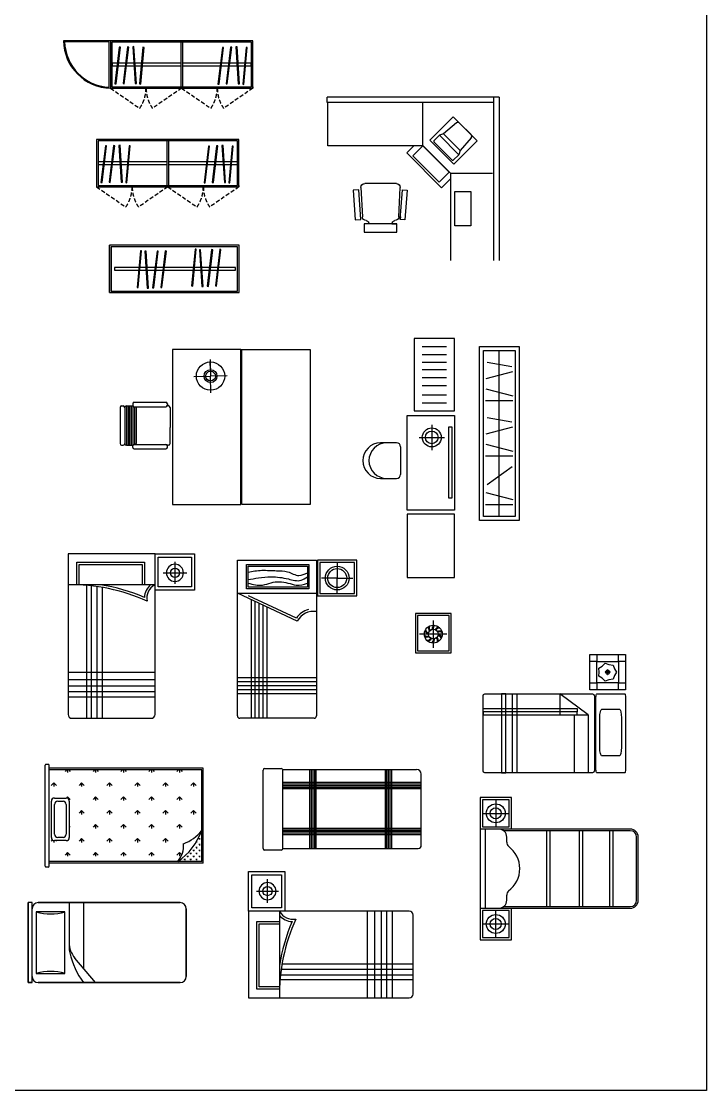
# Model space of a CAD drawing. Extents: x -42728 to 99010, y -18674 to 47645.
# Drawn here: x 22658 to 31322, y 21426 to 34957 of the extents above; entities that cross this region are included whole.
import ezdxf

# ---------------------------------------------------------------- set-up
doc = ezdxf.new("R2010")
doc.units = 0
doc.header["$LTSCALE"] = 100
doc.header["$MEASUREMENT"] = 0
doc.linetypes.add('CENTER', pattern=[50.8, 31.75, -6.35, 6.35, -6.35])
doc.linetypes.add('DASHED', pattern=[0.75, 0.5, -0.25])
doc.layers.get('0').update_dxf_attribs({"linetype": 'CONTINUOUS'})
for name, color, linetype in [('1', 1, 'CONTINUOUS'), ('2', 3, 'CONTINUOUS'), ('3', 4, 'CONTINUOUS'), ('7', 7, 'CONTINUOUS'), ('CL', 7, 'CONTINUOUS'), ('LAYER1', 9, 'CONTINUOUS'), ('WINDOW', 2, 'CONTINUOUS'), ('家具', 223, 'CONTINUOUS'), ('浅', 4, 'CONTINUOUS')]:
    doc.layers.add(name, color=color, linetype=linetype)

# ---------------------------------------------------------------- blocks, each defined once
blk = doc.blocks.new('A$C7FE063C9')
for p, q in [((100, 750), (100, 1060)), ((200, 750), (200, 1060)), ((300, 750), (300, 1060)), ((392, 750), (392, 1060)), ((492, 750), (492, 1060)), ((592, 750), (592, 1060)), ((713, 750), (713, 1060)), ((813, 750), (813, 1060)), ((1319, 427), (1319, 225)), ((1369, 477), (1719, 477)), ((1769, 225), (1769, 427))]:
    blk.add_line(p, q)
for points in [[(913, 1160), (0, 1160), (0, 650), (913, 650)], [(971, 1160), (2171, 1160), (2171, 560), (971, 560)], [(1118, 1128), (2018, 1128), (2018, 1088), (1118, 1088)], [(3023, 1160), (2223, 1160), (2223, 560), (3023, 560)]]:
    blk.add_lwpolyline(points, close=True)
for radius in [120, 80]:
    blk.add_circle((1250, 872), radius)
for centre, radius, start, end in [((1369, 427), 50, 90, 180), ((1719, 427), 50, 0, 90), ((1544, 303), 225, 180, 0), ((1544, 225), 225, 180, 0)]:
    blk.add_arc(centre, radius, start, end)
at = {"layer": 'CL', "linetype": 'CENTER'}
for p, q in [((1250, 712), (1250, 1032)), ((1090, 872), (1410, 872))]:
    blk.add_line(p, q, dxfattribs=at)
blk = doc.blocks.new('OFCHT4')
at = {"layer": '1'}
for p, q in [((-249, 455), (-276, 78)), ((-250, 50), (-230, 419)), ((206, 510), (-207, 510)), ((230, 419), (250, 50)), ((249, 455), (276, 78))]:
    blk.add_line(p, q, dxfattribs=at)
at = {"layer": '3'}
for p, q in [((-207, 614), (206, 614)), ((-207, 510), (-207, 614)), ((206, 614), (206, 510)), ((-347, 83), (-319, 460)), ((-319, 460), (-249, 455)), ((-144, 510), (-207, 510)), ((144, 510), (206, 510)), ((230, 419), (251, 421)), ((307, 460), (249, 455)), ((251, 421), (249, 455)), ((335, 83), (307, 460)), ((-276, 78), (-347, 83)), ((200, 0), (-200, 0)), ((276, 78), (335, 83))]:
    blk.add_line(p, q, dxfattribs=at)
for centre, radius, start, end in [((-180, 419), 50, 90, 180), ((-189, 513), 44.5, 281.1096, 355.4176), ((188, 513), 44.5, 184.5824, 258.8904), ((180, 419), 50, 0, 90), ((-200, 50), 50, 180, 270), ((200, 50), 50, 270, 0)]:
    blk.add_arc(centre, radius, start, end, dxfattribs=at)
blk = doc.blocks.new('OFFC05')
at = {"layer": '1'}
for p, q in [((65, 391), (65, 936)), ((491, 678), (329, 540)), ((532, 677), (677, 532)), ((276, 523), (205, 452)), ((205, 452), (205, 438)), ((205, 438), (438, 205)), ((329, 540), (276, 523)), ((523, 275), (276, 523)), ((540, 329), (329, 540)), ((678, 491), (540, 329)), ((67, 387), (-60, 260)), ((400, 55), (67, 387)), ((452, 205), (523, 275)), ((540, 329), (523, 275)), ((-60, 260), (272, -73)), ((438, 205), (452, 205)), ((272, -73), (400, 55)), ((415, 41), (947, 41))]:
    blk.add_line(p, q, dxfattribs=at)
blk.add_lwpolyline([(675, -190), (675, -622), (473, -622), (473, -190)], close=True, dxfattribs=at)
for centre, start, end in [((511, 655), 45, 130.4704), ((656, 511), 319.5233, 45)]:
    blk.add_arc(centre, 30, start, end, dxfattribs=at)
at = {"layer": '3'}
for p, q in [((1034, 1006), (-1143, 1006)), ((960, 1006), (960, -1064)), ((1034, 1006), (1034, -1064)), ((960, 936), (-1143, 936)), ((-1135, 387), (-1135, 936)), ((452, 756), (155, 459)), ((756, 452), (452, 756)), ((155, 459), (459, 155)), ((459, 155), (756, 452)), ((67, 387), (-1135, 387)), ((-43, 391), (-137, 298)), ((-137, 298), (304, -142)), ((65, 391), (415, 41)), ((415, 41), (415, -1064)), ((304, -142), (415, -31))]:
    blk.add_line(p, q, dxfattribs=at)
blk.add_lwpolyline([(-1143, 936), (-1143, 1006)], dxfattribs=at)
at = {"layer": '3', "xscale": -1, "rotation": 179.9999999999999}
blk.add_blockref('OFCHT4', (-468, -89), dxfattribs=at)
blk = doc.blocks.new('A$C40F02012')
at = {"color": 4}
blk.add_line((600, 0), (0, 0), dxfattribs=at)
blk.add_lwpolyline([(600, 1638), (0, 1638), (0, 0), (600, 0)], close=True)
for points in [[(580, 1618), (20, 1618), (20, 20), (580, 20)], [(316, 1594), (283, 1594), (283, 61), (316, 61)], [(518, 1352), (54, 1408), (52, 1394), (516, 1338)], [(521, 1249), (57, 1305), (55, 1290), (519, 1234)], [(517, 1053), (52, 1095), (50, 1081), (515, 1038)], [(523, 1182), (57, 1152), (58, 1137), (524, 1167)], [(537, 662), (74, 718), (72, 703), (536, 647)], [(540, 558), (77, 614), (75, 600), (538, 543)], [(543, 491), (77, 461), (77, 446), (544, 476)], [(537, 362), (71, 405), (70, 390), (535, 348)]]:
    blk.add_lwpolyline(points, close=True, dxfattribs=at)
blk = doc.blocks.new('YC03')
for p, q in [((-1800, 0), (-1800, -600)), ((-1350, -585), (-1350, -600)), ((-450, -585), (-450, -600)), ((0, -585), (0, -600))]:
    blk.add_line(p, q)
at = {"color": 4}
for p, q in [((-910, -17), (-910, -600)), ((-890, -17), (-890, -600))]:
    blk.add_line(p, q, dxfattribs=at)
blk.add_lwpolyline([(0, -600), (0, 0), (-2394, 0, 0.404844), (-1800, -600), (-1800, -600)], format="xyb", close=True)
blk.add_lwpolyline([(-1816, -589), (-1816, -12), (-2380, -12, 0.393007), (-1816, -589, 0.339196)], format="xyb")
at = {"color": 2}
blk.add_lwpolyline([(-1781, -17), (-1781, -585), (-18, -585), (-18, -17)], close=True, dxfattribs=at)
at = {"color": 9}
for points in [[(-1689, -81), (-1745, -545), (-1730, -547), (-1674, -83)], [(-1585, -79), (-1641, -542), (-1627, -544), (-1570, -80)], [(-1518, -76), (-1488, -542), (-1473, -541), (-1503, -75)], [(-1390, -82), (-1432, -547), (-1417, -549), (-1375, -84)], [(-385, -84), (-441, -548), (-426, -550), (-370, -86)], [(-282, -81), (-338, -545), (-323, -547), (-267, -83)], [(-215, -79), (-184, -545), (-170, -544), (-200, -78)], [(-86, -85), (-128, -550), (-114, -552), (-71, -87)]]:
    blk.add_lwpolyline(points, close=True, dxfattribs=at)
at = {"color": 4}
for points in [[(-910, -283), (-1779, -283), (-1779, -316), (-910, -316)], [(-890, -316), (-19, -316), (-19, -283), (-890, -283)]]:
    blk.add_lwpolyline(points, dxfattribs=at)
at = {"linetype": 'DASHED'}
for points in [[(-1800, -600), (-1431, -856)], [(-900, -600), (-1269, -856)], [(-900, -600), (-531, -856)], [(0, -600), (-369, -856)]]:
    blk.add_lwpolyline(points, dxfattribs=at)
for points in [[(-1431, -856, 0.152884), (-1351, -600, 0.152884)], [(-1269, -856, -0.152884), (-1349, -600, -0.152884)], [(-531, -856, 0.152884), (-451, -600, 0.152884)], [(-369, -856, -0.152884), (-449, -600, -0.152884)]]:
    blk.add_lwpolyline(points, format="xyb", dxfattribs=at)
blk = doc.blocks.new('A$C6DA36EC9')
at = {"layer": '3', "linetype": 'CENTER', "ltscale": 15}
for p, q in [((224, 411), (224, 65)), ((397, 238), (51, 238))]:
    blk.add_line(p, q, dxfattribs=at)
at = {"layer": '3'}
for centre, radius, start, end in [((182, 313), 72.6, 208.17, 254.4897), ((177, 307), 55.4, 196.3002, 256.538), ((234, 323), 72.6, 172.17, 218.4897), ((227, 321), 55.4, 160.3002, 220.538), ((282, 301), 72.6, 136.17, 182.4897), ((275, 304), 55.4, 124.3002, 184.538), ((308, 255), 72.6, 100.17, 146.4897), ((304, 261), 55.4, 88.3002, 148.538), ((301, 203), 72.6, 64.17, 110.4897), ((146, 267), 55.4, 232.3002, 292.538), ((146, 274), 72.6, 244.17, 290.4897), ((144, 215), 55.4, 268.3002, 328.538), ((140, 222), 72.6, 280.17, 326.4897), ((173, 173), 55.4, 304.3002, 4.538), ((166, 176), 72.6, 316.17, 2.4897), ((221, 155), 55.4, 340.3002, 40.538), ((214, 154), 72.6, 352.17, 38.4897), ((302, 210), 55.4, 52.3002, 112.538), ((270, 169), 55.4, 16.3002, 76.538), ((266, 164), 72.6, 28.17, 74.4897)]:
    blk.add_arc(centre, radius, start, end, dxfattribs=at)
at = {"layer": '7', "color": 4}
for radius in [113, 61.3]:
    blk.add_circle((224, 238), radius, dxfattribs=at)
at = {"layer": '浅'}
blk.add_lwpolyline([(0, 0), (450, 0), (450, 500), (0, 500)], close=True, dxfattribs=at)
at = {"layer": '浅', "color": 3}
blk.add_lwpolyline([(25, 25), (425, 25), (425, 475), (25, 475)], close=True, dxfattribs=at)
blk = doc.blocks.new('A$C71901BCE')
at = {"layer": 'LAYER1', "color": 8}
for p, q in [((112, 1691), (112, 1977)), ((112, 1977), (969, 1977)), ((142, 1691), (142, 1947)), ((142, 1947), (939, 1947)), ((939, 1947), (939, 1691)), ((969, 1977), (969, 1691)), ((1352, 1981), (1352, 1702)), ((2276, 1658), (2276, 1927)), ((2276, 1927), (3027, 1927)), ((3027, 1927), (3027, 1658)), ((3404, 1975), (3404, 1775)), ((1205, 1841), (1504, 1841)), ((3404, 1775), (3204, 1775)), ((3404, 1575), (3404, 1775)), ((3404, 1775), (3603, 1775)), ((233, 1683), (233, 11)), ((293, 1677), (293, 11)), ((366, 1668), (366, 11)), ((432, 1657), (432, 11)), ((3027, 1658), (2276, 1658)), ((2899, 1230), (2142, 1582)), ((2887, 1269), (2283, 1549)), ((2314, 1502), (2314, 0)), ((2364, 1479), (2364, 0)), ((2414, 1455), (2414, 0)), ((2464, 1432), (2464, 0)), ((2514, 1409), (2514, 0)), ((1097, 580), (0, 580)), ((1097, 487), (0, 487)), ((2142, 516), (3142, 516)), ((2142, 466), (3142, 466)), ((2142, 416), (3142, 416)), ((1097, 405), (0, 405)), ((1097, 336), (0, 336)), ((2142, 366), (3142, 366)), ((2142, 316), (3142, 316)), ((1097, 266), (0, 266))]:
    blk.add_line(p, q, dxfattribs=at)
for centre, radius in [((1352, 1841), 57.6), ((3404, 1775), 150), ((3404, 1775), 120)]:
    blk.add_circle(centre, radius, dxfattribs=at)
for centre, radius, start, end in [((1352, 1841), 108, 0, 180), ((1352, 1841), 108, 180, 0), ((33, -662), 2353, 65.7528, 90.795), ((33, -662), 2383, 66.9418, 80.8648), ((1192, 1519), 226, 130.6186, 177.0834), ((1192, 1519), 196, 118.9383, 190.4814), ((3108, 1115), 269, 104.7507, 145.2407), ((3108, 1115), 239, 81.8401, 151.2531)]:
    blk.add_arc(centre, radius, start, end, dxfattribs=at)
for points in [[(2276, 1851), (2451, 1873), (2638, 1868), (2777, 1855), (2920, 1808), (3027, 1842)], [(2276, 1756), (2408, 1777), (2568, 1790), (2786, 1764), (2947, 1747), (3027, 1792)], [(2276, 1712), (2460, 1686), (2568, 1716), (2781, 1712), (2886, 1686), (3027, 1710)]]:
    blk.add_spline(points, degree=3, dxfattribs=at)
at = {"layer": '家具', "color": 3}
for p, q in [((0, 2080), (0, 50)), ((1100, 2080), (0, 2080)), ((1100, 1624), (1100, 2080)), ((1100, 50), (1100, 2080)), ((1100, 2080), (1600, 2080)), ((1140, 1664), (1140, 2040)), ((1140, 2040), (1560, 2040)), ((1560, 2040), (1560, 1664)), ((1600, 2080), (1600, 1624)), ((2142, 30), (2142, 2000)), ((2142, 2000), (3142, 2000)), ((2256, 1638), (2256, 1947)), ((2256, 1947), (3047, 1947)), ((3047, 1947), (3047, 1638)), ((3142, 2000), (3142, 30)), ((3154, 2000), (3154, 1550)), ((3654, 2000), (3154, 2000)), ((3184, 1970), (3184, 1580)), ((3624, 1970), (3184, 1970)), ((3624, 1580), (3624, 1970)), ((3654, 1550), (3654, 2000)), ((1097, 1691), (0, 1691)), ((1600, 1624), (1100, 1624)), ((1560, 1664), (1140, 1664)), ((3047, 1638), (2256, 1638)), ((2142, 1582), (3142, 1582)), ((3142, 1582), (3142, 1352)), ((3154, 1550), (3654, 1550)), ((3184, 1580), (3624, 1580)), ((50, 0), (1050, 0)), ((3112, 0), (2172, 0))]:
    blk.add_line(p, q, dxfattribs=at)
for centre, radius, start, end in [((50, 50), 50, 180, 270), ((1050, 50), 50, 270, 0), ((2172, 30), 30, 180, 270), ((3112, 30), 30, 270, 0)]:
    blk.add_arc(centre, radius, start, end, dxfattribs=at)
blk = doc.blocks.new('A$C3D1850B5')
at = {"layer": '家具', "color": 3}
for p, q in [((0, 20), (0, 1012)), ((20, 1032), (230, 1032)), ((248, 1020), (1941, 1020)), ((250, 20), (250, 1012)), ((593, 20), (593, 1020)), ((613, 20), (613, 1020)), ((633, 20), (633, 1020)), ((653, 20), (653, 1020)), ((673, 20), (673, 1020)), ((1547, 20), (1547, 1020)), ((1567, 20), (1567, 1020)), ((1587, 20), (1587, 1020)), ((1607, 20), (1607, 1020)), ((1627, 20), (1627, 1020)), ((2001, 60), (2001, 960)), ((250, 857), (2001, 857)), ((250, 837), (2001, 837)), ((250, 817), (2001, 817)), ((250, 797), (2001, 797)), ((250, 777), (2001, 777)), ((250, 277), (2001, 277)), ((250, 257), (2001, 257)), ((250, 237), (2001, 237)), ((250, 217), (2001, 217)), ((250, 197), (2001, 197)), ((230, 0), (20, 0)), ((250, 20), (1961, 20))]:
    blk.add_line(p, q, dxfattribs=at)
for centre, radius, start, end in [((20, 1012), 20, 90, 180), ((230, 1012), 20, 24.4717, 90), ((230, 1012), 20, 0, 24.4717), ((1941, 960), 60, 0, 90), ((20, 20), 20, 180, 270), ((230, 20), 20, 270, 0), ((1961, 60), 40, 270, 0)]:
    blk.add_arc(centre, radius, start, end, dxfattribs=at)
blk = doc.blocks.new('A$C4DDD74D8')
at = {"layer": '家具', "color": 3, "linetype": 'ByBlock'}
for p, q in [((0, 1013), (0, 0)), ((0, 0), (0, 1013)), ((52, 1013), (0, 1013)), ((52, 1013), (0, 1013)), ((52, 935), (52, 1013)), ((52, 935), (52, 1013)), ((1922, 1013), (130, 1013)), ((130, 1013), (1922, 1013)), ((519, 1013), (519, 449)), ((701, 1013), (701, 182)), ((52, 78), (52, 935)), ((467, 896), (104, 896)), ((104, 896), (104, 117)), ((467, 117), (467, 896)), ((2000, 78), (2000, 935)), ((2000, 935), (2000, 78)), ((853, 0), (593, 310)), ((52, 0), (52, 78)), ((52, 0), (52, 78)), ((104, 117), (467, 117)), ((0, 0), (52, 0)), ((52, 0), (0, 0)), ((130, 0), (1922, 0)), ((1922, 0), (130, 0))]:
    blk.add_line(p, q, dxfattribs=at)
for centre, radius, start, end in [((130, 935), 77.9, 90, 180), ((130, 935), 77.9, 90, 180), ((1922, 935), 77.9, 360, 90), ((1922, 935), 77.9, 0, 90), ((286, 1519), 649, 253.7398, 286.2602), ((831, 511), 312, 180, 220.1059), ((831, 449), 312, 180, 193.3928), ((1556, 622), 1057, 193.3928, 216.0202), ((286, -506), 649, 73.7398, 106.2602), ((130, 78), 77.9, 180, 270), ((130, 78), 77.9, 180, 270), ((1922, 78), 77.9, 270, 360), ((1922, 78), 77.9, 270, 0)]:
    blk.add_arc(centre, radius, start, end, dxfattribs=at)
blk = doc.blocks.new('A$C06B027D9')
for p, q in [((0, 1351), (0, 1801)), ((0, 1801), (450, 1801)), ((0, 1711), (0, 1801)), ((0, 1801), (90, 1801)), ((90, 1801), (90, 1711)), ((360, 1711), (360, 1801)), ((360, 1801), (450, 1801)), ((450, 1801), (450, 1351)), ((450, 1801), (450, 1711)), ((499, 1791), (503, 1795)), ((499, 1437), (499, 1791)), ((503, 1795), (513, 1798)), ((513, 1798), (529, 1800)), ((529, 1800), (548, 1801)), ((548, 1801), (1451, 1801)), ((1451, 1801), (1470, 1800)), ((1470, 1800), (1485, 1798)), ((1485, 1798), (1496, 1795)), ((1496, 1795), (1499, 1791)), ((1499, 1791), (1499, 1437)), ((90, 1711), (0, 1711)), ((90, 1440), (90, 1711)), ((90, 1711), (360, 1711)), ((129, 1592), (135, 1644)), ((135, 1644), (182, 1661)), ((182, 1661), (225, 1688)), ((225, 1688), (268, 1661)), ((268, 1661), (315, 1644)), ((315, 1644), (322, 1592)), ((360, 1711), (360, 1440)), ((450, 1711), (360, 1711)), ((693, 1723), (696, 1728)), ((693, 1502), (693, 1723)), ((696, 1728), (702, 1734)), ((702, 1734), (712, 1738)), ((712, 1738), (726, 1742)), ((726, 1742), (761, 1748)), ((761, 1748), (803, 1750)), ((803, 1750), (1176, 1750)), ((1176, 1750), (1219, 1748)), ((1219, 1748), (1253, 1742)), ((1253, 1742), (1267, 1738)), ((1267, 1738), (1277, 1734)), ((1277, 1734), (1284, 1728)), ((1284, 1728), (1286, 1723)), ((1286, 1723), (1286, 1502)), ((113, 1543), (129, 1592)), ((148, 1506), (113, 1543)), ((175, 1463), (148, 1506)), ((223, 1578), (194, 1578)), ((194, 1578), (194, 1573)), ((194, 1573), (223, 1573)), ((199, 1575), (201, 1586)), ((201, 1565), (199, 1575)), ((201, 1586), (207, 1594)), ((207, 1557), (201, 1565)), ((207, 1594), (215, 1600)), ((215, 1551), (207, 1557)), ((215, 1600), (225, 1602)), ((225, 1549), (215, 1551)), ((227, 1607), (223, 1607)), ((223, 1607), (223, 1578)), ((223, 1573), (223, 1544)), ((223, 1544), (227, 1544)), ((225, 1602), (235, 1600)), ((235, 1551), (225, 1549)), ((227, 1578), (227, 1607)), ((256, 1578), (227, 1578)), ((227, 1544), (227, 1573)), ((227, 1573), (256, 1573)), ((235, 1600), (243, 1594)), ((243, 1557), (235, 1551)), ((243, 1594), (249, 1586)), ((249, 1565), (243, 1557)), ((249, 1586), (251, 1575)), ((251, 1575), (249, 1565)), ((256, 1573), (256, 1578)), ((303, 1506), (275, 1463)), ((338, 1543), (303, 1506)), ((322, 1592), (338, 1543)), ((696, 1497), (693, 1502)), ((702, 1492), (696, 1497)), ((712, 1487), (702, 1492)), ((1277, 1492), (1267, 1487)), ((1284, 1497), (1277, 1492)), ((1286, 1502), (1284, 1497)), ((0, 1351), (0, 1440)), ((0, 1440), (90, 1440)), ((360, 1440), (90, 1440)), ((90, 1440), (90, 1351)), ((225, 1468), (175, 1463)), ((275, 1463), (225, 1468)), ((360, 1351), (360, 1440)), ((360, 1440), (450, 1440)), ((450, 1440), (450, 1351)), ((503, 1433), (499, 1437)), ((499, 1383), (502, 1392)), ((499, 24), (499, 1383)), ((502, 1392), (508, 1400)), ((513, 1430), (503, 1433)), ((508, 1400), (519, 1405)), ((529, 1428), (513, 1430)), ((519, 1405), (531, 1407)), ((548, 1427), (529, 1428)), ((531, 1407), (1468, 1407)), ((1451, 1427), (548, 1427)), ((726, 1483), (712, 1487)), ((761, 1477), (726, 1483)), ((803, 1475), (761, 1477)), ((1176, 1475), (803, 1475)), ((1219, 1477), (1176, 1475)), ((1253, 1483), (1219, 1477)), ((1267, 1487), (1253, 1483)), ((1470, 1428), (1451, 1427)), ((1468, 1407), (1480, 1405)), ((1485, 1430), (1470, 1428)), ((1480, 1405), (1490, 1400)), ((1496, 1433), (1485, 1430)), ((1490, 1400), (1497, 1392)), ((1499, 1437), (1496, 1433)), ((1497, 1392), (1499, 1383)), ((1499, 1383), (1499, 24)), ((450, 1351), (0, 1351)), ((90, 1351), (0, 1351)), ((450, 1351), (360, 1351)), ((766, 1331), (499, 971)), ((766, 1331), (1499, 1331)), ((766, 971), (766, 1331)), ((766, 1155), (766, 1331)), ((1499, 1331), (1499, 1155)), ((686, 0), (686, 1188)), ((686, 1188), (726, 1188)), ((726, 1188), (726, 0)), ((726, 1188), (726, 0)), ((766, 1188), (726, 1188)), ((766, 0), (766, 1188)), ((1499, 1155), (766, 1155)), ((499, 971), (766, 971)), ((499, 427), (1499, 427)), ((499, 373), (499, 427)), ((1499, 427), (1499, 373)), ((1499, 373), (499, 373)), ((1499, 288), (499, 288)), ((499, 288), (499, 234)), ((1499, 234), (1499, 288)), ((499, 234), (1499, 234)), ((502, 15), (499, 24)), ((508, 7), (502, 15)), ((519, 2), (508, 7)), ((531, 0), (519, 2)), ((1480, 2), (1468, 0)), ((1490, 7), (1480, 2)), ((1497, 15), (1490, 7)), ((1499, 24), (1497, 15)), ((1468, 0), (531, 0)), ((726, 0), (686, 0)), ((726, 0), (766, 0))]:
    blk.add_line(p, q)
blk = doc.blocks.new('A$C51240DCE')
for p, q in [((0, 500), (2200, 500)), ((0, 0), (0, 500)), ((50, 450), (2150, 450)), ((50, 50), (50, 450)), ((203, 422), (203, 77)), ((353, 418), (264, 76)), ((817, 422), (817, 77)), ((967, 418), (878, 76)), ((1097, 414), (1183, 78)), ((1517, 422), (1517, 77)), ((1667, 418), (1578, 76)), ((1797, 414), (1883, 78)), ((2150, 450), (2150, 50)), ((2200, 500), (2200, 0)), ((455, 402), (684, 88)), ((1302, 403), (1247, 90)), ((2002, 403), (1947, 90)), ((50, 250), (1450, 250)), ((750, 250), (2150, 250)), ((2200, 0), (0, 0)), ((2150, 50), (50, 50))]:
    blk.add_line(p, q)
blk = doc.blocks.new('A$C1AED060B')
for p, q in [((400, 1900), (400, 400)), ((420, 1900), (420, 299)), ((1300, 2000), (500, 2000)), ((1300, 1980), (500, 1980)), ((1380, 299), (1380, 1900)), ((1400, 400), (1400, 1900)), ((420, 1678), (1380, 1678)), ((420, 1638), (1380, 1638)), ((420, 1295), (1380, 1295)), ((420, 1255), (1380, 1255)), ((420, 881), (1380, 881)), ((420, 841), (1380, 841)), ((0, 400), (0, 0)), ((400, 400), (0, 400)), ((30, 370), (30, 30)), ((370, 370), (30, 370)), ((200, 30), (200, 367)), ((370, 30), (370, 370)), ((400, 392), (400, 2)), ((564, 339), (500, 339)), ((1300, 339), (1236, 339)), ((1800, 400), (1400, 400)), ((1400, 2), (1400, 393)), ((1770, 370), (1430, 370)), ((1430, 370), (1430, 30)), ((1600, 30), (1600, 367)), ((1770, 30), (1770, 370)), ((1800, 0), (1800, 400)), ((32, 199), (368, 199)), ((1768, 199), (1432, 199)), ((30, 30), (370, 30)), ((400, 66), (1400, 66)), ((1430, 30), (1770, 30)), ((0, 0), (1800, 0))]:
    blk.add_line(p, q)
for centre, radius in [((200, 199), 120), ((1600, 199), 120), ((200, 199), 70), ((1600, 199), 70)]:
    blk.add_circle(centre, radius)
for centre, radius, start, end in [((500, 1900), 100, 90, 180), ((500, 1900), 80, 90, 180), ((1300, 1900), 100, 0, 90), ((1300, 1900), 80, 0, 90), ((900, 154), 349, 35.9212, 144.0788), ((500, 239), 100, 90, 180), ((564, 419), 80, 270, 311.3259), ((1236, 419), 80, 228.6741, 270), ((1300, 239), 100, 0, 90)]:
    blk.add_arc(centre, radius, start, end)
blk = doc.blocks.new('A$C099D5598')
for p, q in [((0, 2080), (0, 50)), ((1100, 2080), (0, 2080)), ((1100, 2080), (1600, 2080)), ((1100, 50), (1100, 2080)), ((1100, 1624), (1100, 2080)), ((1140, 2040), (1560, 2040)), ((1140, 1664), (1140, 2040)), ((1560, 2040), (1560, 1664)), ((1600, 2080), (1600, 1624)), ((112, 1977), (969, 1977)), ((112, 1691), (112, 1977)), ((142, 1947), (939, 1947)), ((142, 1691), (142, 1947)), ((939, 1947), (939, 1691)), ((969, 1977), (969, 1691)), ((1352, 1981), (1352, 1702)), ((1205, 1841), (1504, 1841)), ((1097, 1691), (0, 1691)), ((233, 1683), (233, 11)), ((293, 1677), (293, 11)), ((366, 1668), (366, 11)), ((432, 1657), (432, 11)), ((1600, 1624), (1100, 1624)), ((1560, 1664), (1140, 1664)), ((1097, 580), (0, 580)), ((1097, 487), (0, 487)), ((1097, 405), (0, 405)), ((1097, 336), (0, 336)), ((1097, 266), (0, 266)), ((50, 0), (1050, 0))]:
    blk.add_line(p, q)
blk.add_circle((1352, 1841), 57.6)
for centre, radius, start, end in [((1352, 1841), 108, 0, 180), ((1352, 1841), 108, 180, 0), ((33, -662), 2353, 65.7528, 90.795), ((33, -662), 2383, 66.9418, 80.8648), ((1192, 1519), 226, 130.6186, 177.0834), ((1192, 1519), 196, 118.9383, 190.4814), ((50, 50), 50, 180, 270), ((1050, 50), 50, 270, 0)]:
    blk.add_arc(centre, radius, start, end)
blk = doc.blocks.new('A$C523507FA')
for p, q in [((0, 10), (0, 1290)), ((40, 1300), (10, 1300)), ((50, 1250), (50, 1290)), ((50, 50), (50, 1250)), ((2000, 1250), (50, 1250)), ((1980, 1230), (50, 1230)), ((271, 1230), (252, 1211)), ((285, 1230), (285, 1197)), ((299, 1230), (318, 1211)), ((625, 1230), (606, 1211)), ((639, 1230), (639, 1197)), ((653, 1230), (672, 1211)), ((978, 1230), (959, 1211)), ((992, 1230), (992, 1197)), ((1007, 1230), (1025, 1211)), ((1332, 1230), (1313, 1211)), ((1346, 1230), (1346, 1197)), ((1360, 1230), (1379, 1211)), ((1685, 1230), (1666, 1211)), ((1699, 1230), (1699, 1197)), ((1714, 1230), (1733, 1211)), ((1980, 70), (1980, 1230)), ((108, 1067), (75, 1034)), ((108, 1067), (108, 1021)), ((108, 1067), (142, 1034)), ((462, 1067), (429, 1034)), ((462, 1067), (462, 1021)), ((462, 1067), (495, 1034)), ((816, 1067), (782, 1034)), ((816, 1067), (816, 1021)), ((816, 1067), (849, 1034)), ((1169, 1067), (1136, 1034)), ((1169, 1067), (1169, 1021)), ((1169, 1067), (1202, 1034)), ((1523, 1067), (1490, 1034)), ((1523, 1067), (1523, 1021)), ((1523, 1067), (1556, 1034)), ((1876, 1067), (1843, 1034)), ((1876, 1067), (1909, 1034)), ((1876, 1067), (1876, 1021)), ((79, 375), (79, 834)), ((119, 874), (266, 874)), ((159, 834), (226, 834)), ((285, 891), (269, 874)), ((285, 891), (285, 869)), ((285, 891), (318, 857)), ((306, 834), (306, 375)), ((639, 891), (606, 857)), ((639, 891), (639, 844)), ((639, 891), (672, 857)), ((992, 891), (959, 857)), ((992, 891), (992, 844)), ((992, 891), (1025, 857)), ((1346, 891), (1313, 857)), ((1346, 891), (1346, 844)), ((1346, 891), (1379, 857)), ((1699, 891), (1666, 857)), ((1699, 891), (1699, 844)), ((1699, 891), (1733, 857)), ((79, 684), (75, 681)), ((119, 415), (119, 794)), ((266, 794), (266, 415)), ((462, 714), (429, 681)), ((462, 714), (462, 667)), ((462, 714), (495, 681)), ((816, 714), (782, 681)), ((816, 714), (816, 667)), ((816, 714), (849, 681)), ((1169, 714), (1136, 681)), ((1169, 714), (1169, 667)), ((1169, 714), (1202, 681)), ((1523, 714), (1490, 681)), ((1523, 714), (1523, 667)), ((1523, 714), (1556, 681)), ((1876, 714), (1843, 681)), ((1876, 714), (1909, 681)), ((1876, 714), (1876, 667)), ((306, 517), (318, 504)), ((639, 537), (606, 504)), ((639, 537), (639, 490)), ((639, 537), (672, 504)), ((992, 537), (959, 504)), ((992, 537), (992, 490)), ((992, 537), (1025, 504)), ((1346, 537), (1313, 504)), ((1346, 537), (1346, 490)), ((1346, 537), (1379, 504)), ((1699, 537), (1666, 504)), ((1699, 537), (1699, 490)), ((1699, 537), (1733, 504)), ((93, 345), (75, 327)), ((108, 336), (108, 313)), ((266, 335), (119, 335)), ((134, 335), (142, 327)), ((226, 375), (159, 375)), ((462, 360), (429, 327)), ((462, 360), (462, 313)), ((462, 360), (495, 327)), ((816, 360), (782, 327)), ((816, 360), (816, 313)), ((816, 360), (849, 327)), ((1169, 360), (1136, 327)), ((1169, 360), (1169, 313)), ((1169, 360), (1202, 327)), ((1523, 360), (1490, 327)), ((1523, 360), (1523, 313)), ((1523, 360), (1556, 327)), ((1924, 322), (1913, 322)), ((1915, 324), (1915, 312)), ((1962, 359), (1943, 359)), ((1962, 284), (1943, 284)), ((1952, 368), (1952, 350)), ((1952, 293), (1952, 275)), ((285, 184), (252, 150)), ((285, 184), (285, 137)), ((285, 184), (318, 150)), ((639, 184), (606, 150)), ((639, 184), (639, 137)), ((639, 184), (672, 150)), ((992, 184), (959, 150)), ((992, 184), (992, 137)), ((992, 184), (1025, 150)), ((1346, 184), (1313, 150)), ((1346, 184), (1346, 137)), ((1346, 184), (1379, 150)), ((1699, 184), (1666, 150)), ((1699, 184), (1699, 137)), ((1699, 184), (1729, 154)), ((1802, 143), (1802, 125)), ((1849, 172), (1830, 172)), ((1840, 181), (1840, 162)), ((1887, 209), (1868, 209)), ((1877, 218), (1877, 200)), ((1877, 143), (1877, 125)), ((1924, 247), (1905, 247)), ((1924, 172), (1905, 172)), ((1915, 256), (1915, 237)), ((1915, 181), (1915, 162)), ((1962, 209), (1943, 209)), ((1952, 218), (1952, 200)), ((1952, 143), (1952, 125)), ((40, 0), (10, 0)), ((1980, 70), (50, 70)), ((50, 10), (50, 50)), ((1774, 97), (1755, 97)), ((1765, 106), (1765, 87)), ((1812, 134), (1793, 134)), ((1849, 97), (1830, 97)), ((1840, 106), (1840, 87)), ((1887, 134), (1868, 134)), ((1924, 97), (1905, 97)), ((1915, 106), (1915, 87)), ((1962, 134), (1943, 134))]:
    blk.add_line(p, q)
at = {"ltscale": 2}
for q in [(2000, 1250), (50, 50)]:
    blk.add_line((2000, 50), q, dxfattribs=at)
for centre, radius, start, end in [((10, 1290), 10, 90, 180), ((40, 1290), 10, 0, 90), ((119, 834), 40, 90, 180), ((159, 794), 40, 90, 180), ((226, 794), 40, 0, 90), ((266, 834), 40, 0, 90), ((159, 415), 40, 180, 270), ((226, 415), 40, 270, 0), ((1211, 742), 819, 304.8235, 339.9901), ((1569, 790), 526, 290.151, 321.384), ((119, 375), 40, 180, 270), ((266, 375), 40, 270, 0), ((1441, 270), 310, 319.9161, 4.8773), ((10, 10), 10, 180, 270), ((40, 10), 10, 270, 0)]:
    blk.add_arc(centre, radius, start, end)

msp = doc.modelspace()

# ---------------------------------------------------------------- linework, layer by layer
for p, q in [((31321.88545, 45898.4678), (31321.88545, 21426.20992)), ((23608.20802, 33464.1234), (23608.20802, 32864.34588)), ((24058.20802, 32879.25453), (24058.20802, 32864.34588)), ((24958.20802, 32879.25453), (24958.20802, 32864.34588)), ((25408.20802, 32879.25453), (25408.20802, 32864.34588)), ((31321.88545, 21426.20992), (-1333.00742, 21426.20992))]:
    msp.add_line(p, q)
at = {"color": 4}
for p, q in [((24498.20802, 33446.98297), (24498.20802, 32864.34588)), ((24518.20802, 33446.98297), (24518.20802, 32864.34588))]:
    msp.add_line(p, q, dxfattribs=at)
msp.add_lwpolyline([(23608.20802, 32864.34588), (23608.20802, 32864.34588), (25408.20802, 32864.34588), (25408.20802, 33464.1234), (23608.20802, 33464.1234)])
at = {"color": 2}
msp.add_lwpolyline([(23626.96037, 33446.98297), (23626.96037, 32879.25453), (25390.04065, 32879.25453), (25390.04065, 33446.98297)], close=True, dxfattribs=at)
at = {"color": 9}
for points in [[(23719.55995, 33382.68006), (23663.5473, 32918.89265), (23678.23154, 32917.1192), (23734.24419, 33380.90661)], [(23823.15094, 33385.58446), (23766.74553, 32921.84466), (23781.42826, 32920.05877), (23837.83368, 33383.79857)], [(23889.9655, 33388.03592), (23920.22142, 32921.85918), (23934.98131, 32922.81713), (23904.72539, 33388.99387)], [(24018.67804, 33381.8698), (23976.40475, 32916.62885), (23991.13501, 32915.29041), (24033.4083, 33380.53136)], [(25023.11505, 33379.72336), (24967.1024, 32915.93596), (24981.78664, 32914.16251), (25037.79929, 33377.94991)], [(25126.70604, 33382.62776), (25070.30063, 32918.88796), (25084.98336, 32917.10208), (25141.38878, 33380.84188)], [(25193.5206, 33385.07923), (25223.77651, 32918.90249), (25238.53641, 32919.86044), (25208.28049, 33386.03718)], [(25322.23314, 33378.9131), (25279.95985, 32913.67215), (25294.69011, 32912.33371), (25336.9634, 33377.57466)]]:
    msp.add_lwpolyline(points, close=True, dxfattribs=at)
at = {"color": 4}
for points in [[(24498.20802, 33180.83725), (23629.50875, 33180.83725), (23629.50875, 33148.31361), (24498.20802, 33148.31361)], [(24518.20802, 33148.31361), (25388.844, 33148.31361), (25388.844, 33180.83725), (24518.20802, 33180.83725)]]:
    msp.add_lwpolyline(points, dxfattribs=at)
at = {"linetype": 'DASHED'}
for points in [[(23608.20802, 32864.34588), (23977.67353, 32607.85571)], [(24508.20802, 32864.34588), (24138.74251, 32607.85571)], [(24508.20802, 32864.34588), (24877.67353, 32607.85571)], [(25408.20802, 32864.34588), (25038.74251, 32607.85571)]]:
    msp.add_lwpolyline(points, dxfattribs=at)
for points in [[(23977.42094, 32608.03106, 0.1528836847), (24057.66933, 32864.34588, 0.1528836847)], [(24138.99511, 32608.03106, -0.1528836847), (24058.74672, 32864.34588, -0.1528836847)], [(24877.42094, 32608.03106, 0.1528836847), (24957.66933, 32864.34588, 0.1528836847)], [(25038.99511, 32608.03106, -0.1528836847), (24958.74672, 32864.34588, -0.1528836847)]]:
    msp.add_lwpolyline(points, format="xyb", dxfattribs=at)
at = {"layer": '2'}
for p, q in [((24567.28973, 30805.24715), (24567.28973, 28844.15209)), ((25431.28973, 30805.24715), (24567.28973, 30805.24715)), ((25431.28973, 28844.15209), (25431.28973, 30805.24715)), ((25431.28973, 30805.24715), (26307.78763, 30805.24715)), ((25443.78763, 28844.15209), (25443.78763, 30805.24715)), ((26307.78763, 30805.24715), (26307.78763, 28844.15209)), ((23904.93237, 30070.52066), (23904.93237, 29614.42462)), ((23924.93237, 30090.52066), (23944.93237, 30090.52066)), ((23964.93237, 30070.52066), (23964.93237, 29614.42462)), ((23984.93237, 30090.52066), (24067.55496, 30090.52066)), ((24064.93237, 30118.1358), (24064.93237, 30100.42146)), ((24084.93237, 30138.1358), (24484.08202, 30138.1358)), ((24084.93237, 30080.42146), (24484.08202, 30080.42146)), ((24109.93237, 30070.52066), (24109.93237, 29614.42462)), ((24517.38079, 30090.52066), (24501.45943, 30090.52066)), ((24504.08202, 30118.1358), (24504.08202, 30100.42146)), ((24537.38079, 30070.52066), (24537.38079, 29819.42462)), ((24537.38079, 29614.42462), (24537.38079, 29819.42462)), ((23924.93237, 29594.42462), (23944.93237, 29594.42462)), ((23984.93237, 29594.42462), (24067.55496, 29594.42462)), ((24064.93237, 29566.80949), (24064.93237, 29584.52382)), ((24084.93237, 29604.52382), (24484.08202, 29604.52382)), ((24084.93237, 29546.80949), (24484.08202, 29546.80949)), ((24517.38079, 29594.42462), (24501.45943, 29594.42462)), ((24504.08202, 29566.80949), (24504.08202, 29584.52382)), ((24567.28973, 28844.15209), (25431.28973, 28844.15209)), ((26307.78763, 28844.15209), (25443.78763, 28844.15209))]:
    msp.add_line(p, q, dxfattribs=at)
msp.add_circle((25048.9168, 30468.27381), 179.11, dxfattribs=at)
for centre, start, end in [((23924.93237, 30070.52066), 90, 180), ((23944.93237, 30070.52066), 0, 90), ((23984.93237, 30070.52066), 90, 180), ((24084.93237, 30118.1358), 90, 180), ((24084.93237, 30100.42146), 180, 270), ((24089.93237, 30070.52066), 0, 29.672373), ((24484.08202, 30118.1358), 0, 90), ((24484.08202, 30100.42146), 270, 0), ((24517.38079, 30070.52066), 0, 90), ((23924.93237, 29614.42462), 180, 270), ((23944.93237, 29614.42462), 270, 0), ((23984.93237, 29614.42462), 180, 270), ((24084.93237, 29584.52382), 90, 180), ((24084.93237, 29566.80949), 180, 270), ((24089.93237, 29614.42462), 330.327627, 0), ((24089.93237, 29614.42462), 330.327627, 0), ((24484.08202, 29584.52382), 0, 90), ((24484.08202, 29566.80949), 270, 0), ((24517.38079, 29614.42462), 270, 0)]:
    msp.add_arc(centre, 20, start, end, dxfattribs=at)
at = {"layer": '3'}
for p, q in [((25045.68801, 30680.44121), (25048.9168, 30468.27381)), ((25047.67995, 30549.5488), (25046.12392, 30651.79661)), ((24836.74939, 30465.04501), (25048.9168, 30468.27381)), ((25261.08421, 30471.5026), (25048.9168, 30468.27381)), ((25052.1456, 30256.1064), (25048.9168, 30468.27381)), ((23986.24367, 30090.52066), (23986.24367, 29594.42462)), ((24006.24367, 30090.52066), (24006.24367, 29594.42462)), ((24026.24367, 30090.52066), (24026.24367, 29594.42462)), ((24026.24367, 30090.52066), (24026.24367, 29594.42462)), ((24046.24367, 30090.52066), (24046.24367, 29594.42462)), ((24066.24367, 30090.52066), (24066.24367, 29594.42462)), ((24086.24367, 30080.42146), (24086.24367, 29604.52382))]:
    msp.add_line(p, q, dxfattribs=at)
for radius in [81.28441, 81.28441, 61.71941]:
    msp.add_circle((25048.9168, 30468.27381), radius, dxfattribs=at)

# ---------------------------------------------------------------- block references
for name, p in [('OFFC05', (27666.77893, 32994.13715)), ('A$C71901BCE', (23247.14529, 26137.55013)), ('A$C6DA36EC9', (27641.85113, 26965.14295)), ('A$C523507FA', (22957.60322, 24255.04833)), ('A$C3D1850B5', (25712.99249, 24470.954)), ('A$C4DDD74D8', (22741.67072, 22792.59569))]:
    msp.add_blockref(name, p)
for name, p, rotation in [('A$C51240DCE', (28949.78204, 28641.89549), 90), ('A$C06B027D9', (28495.42612, 26947.07671), 270), ('A$C1AED060B', (28456.67246, 25135.01507), 270), ('A$C099D5598', (27610.59786, 22598.63791), 90)]:
    msp.add_blockref(name, p, dxfattribs=dict(rotation=rotation))
at = {"layer": '1'}
msp.add_blockref('YC03', (25583.95794, 34712.75328), dxfattribs=at)
at = {"layer": 'WINDOW', "color": 3, "rotation": 270}
for name, p in [('A$C40F02012', (23772.37943, 32124.8077)), ('A$C7FE063C9', (26974.45963, 30942.95813))]:
    msp.add_blockref(name, p, dxfattribs=at)

doc.saveas('drawing.dxf')
